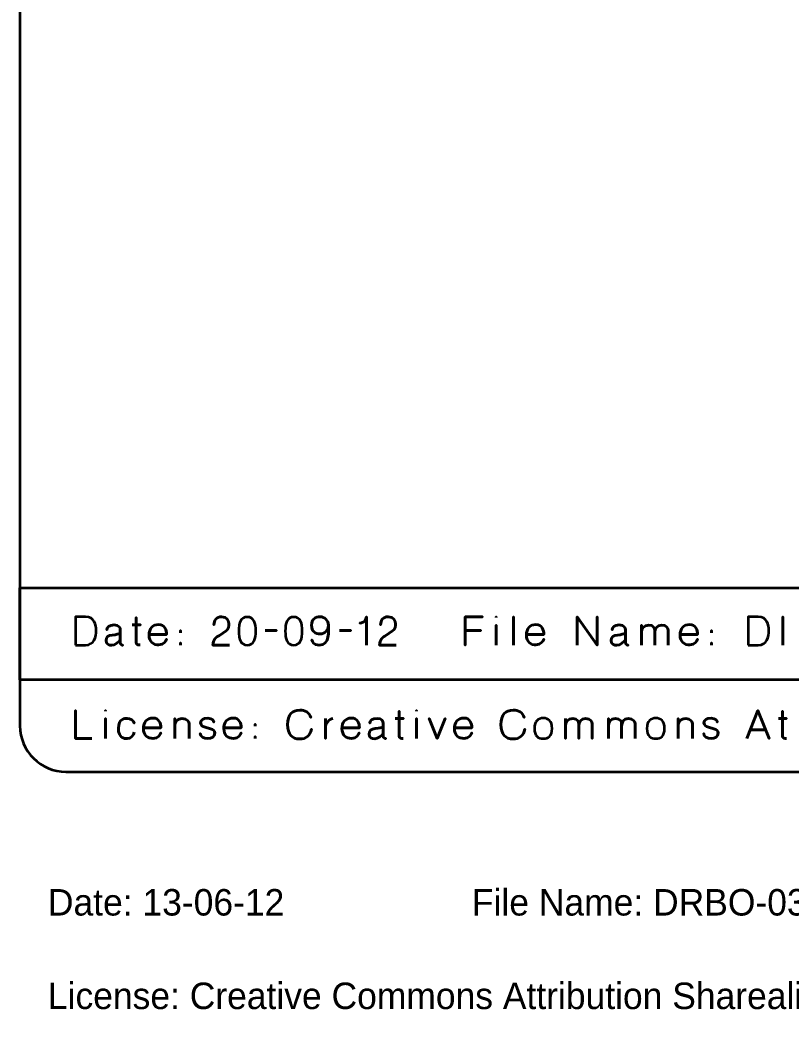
# Model space of a CAD drawing. Header units: inches. Extents: x 15 to 785, y -665 to -15.
# Drawn here: x 15 to 266.3, y -664.9 to -340 of the extents above; entities that cross this region are included whole.
import ezdxf

# ---------------------------------------------------------------- set-up
doc = ezdxf.new("R2010")
doc.units = ezdxf.units.IN
doc.header["$MEASUREMENT"] = 0
doc.layers.add('Layer 1', color=7, linetype='Continuous')

# ---------------------------------------------------------------- blocks, each defined once
blk = doc.blocks.new('block 2')
at = {"layer": 'Layer 1', "color": 179, "lineweight": 35, "true_color": 0x231f20}
blk.add_lwpolyline([(785, -555), (15, -555), (15, -525), (785, -525), (785, -555)], dxfattribs=at)
blk.add_open_spline([(785, -570), (785, -578.28), (778.28, -585), (770, -585), (770, -585), (30, -585), (30, -585), (21.72, -585), (15, -578.28), (15, -570), (15, -570), (15, -30), (15, -30), (15, -21.72), (21.72, -15), (30, -15), (30, -15), (770, -15), (770, -15), (778.28, -15), (785, -21.72), (785, -30), (785, -30), (785, -570), (785, -570)], degree=3, knots=[0, 0, 0, 0, 1, 1, 1, 2, 2, 2, 3, 3, 3, 4, 4, 4, 5, 5, 5, 6, 6, 6, 7, 7, 7, 8, 8, 8, 8], dxfattribs=at)
blk = doc.blocks.new('block 51')
at = {"layer": 'Layer 1', "color": 30, "lineweight": 35, "true_color": 0xf58726}
for points, knots in [([(33.07, -543.71), (33.07, -543.71), (33.07, -534.55), (33.07, -534.55), (33.07, -534.55), (36.37, -534.55), (36.37, -534.55), (39.4, -534.55), (39.76, -537.09), (39.84, -538.99), (39.92, -540.9), (39.27, -543.71), (36.37, -543.71), (36.37, -543.71), (33.07, -543.71), (33.07, -543.71)], [0, 0, 0, 0, 1, 1, 1, 2, 2, 2, 3, 3, 3, 4, 4, 4, 5, 5, 5, 5]), ([(33.07, -543.71), (33.07, -543.71), (33.07, -534.55), (33.07, -534.55), (33.07, -534.55), (36.37, -534.55), (36.37, -534.55), (39.4, -534.55), (39.76, -537.09), (39.84, -538.99), (39.92, -540.9), (39.27, -543.71), (36.37, -543.71), (36.37, -543.71), (33.07, -543.71), (33.07, -543.71)], [0, 0, 0, 0, 1, 1, 1, 2, 2, 2, 3, 3, 3, 4, 4, 4, 5, 5, 5, 5]), ([(54.22, -543.64), (53.59, -543.68), (52.92, -543.71), (52.92, -542.85), (52.92, -541.99), (52.92, -534.73), (52.92, -534.73), (52.92, -534.73), (52.92, -541.99), (52.92, -542.85), (52.92, -543.71), (53.59, -543.68), (54.22, -543.64)], [0, 0, 0, 0, 1, 1, 1, 2, 2, 2, 3, 3, 3, 4, 4, 4, 4]), ([(83.32, -543.71), (83.32, -543.71), (77.88, -543.71), (77.88, -543.71), (77.93, -541.85), (78.92, -541.25), (80, -540.54), (80, -540.54), (82.17, -539.1), (82.17, -539.1), (83.07, -538.47), (83.06, -537.58), (83.06, -536.73), (83.06, -535.87), (82.52, -534.47), (80.72, -534.47), (78.91, -534.47), (78.23, -535.82), (78.23, -537.09), (78.23, -535.82), (78.91, -534.47), (80.72, -534.47), (82.52, -534.47), (83.06, -535.87), (83.06, -536.73), (83.06, -537.58), (83.07, -538.47), (82.17, -539.1), (82.17, -539.1), (80, -540.54), (80, -540.54), (78.92, -541.25), (77.93, -541.85), (77.88, -543.71), (77.88, -543.71), (83.32, -543.71), (83.32, -543.71)], [0, 0, 0, 0, 1, 1, 1, 2, 2, 2, 3, 3, 3, 4, 4, 4, 5, 5, 5, 6, 6, 6, 7, 7, 7, 8, 8, 8, 9, 9, 9, 10, 10, 10, 11, 11, 11, 12, 12, 12, 12]), ([(86.32, -539.13), (86.32, -536.62), (86.86, -534.56), (89.09, -534.56), (91.33, -534.56), (91.86, -536.62), (91.86, -539.13), (91.86, -541.66), (91.33, -543.71), (89.09, -543.71), (86.86, -543.71), (86.32, -541.66), (86.32, -539.13)], [0, 0, 0, 0, 1, 1, 1, 2, 2, 2, 3, 3, 3, 4, 4, 4, 4]), ([(86.32, -539.13), (86.32, -536.62), (86.86, -534.56), (89.09, -534.56), (91.33, -534.56), (91.86, -536.62), (91.86, -539.13), (91.86, -541.66), (91.33, -543.71), (89.09, -543.71), (86.86, -543.71), (86.32, -541.66), (86.32, -539.13)], [0, 0, 0, 0, 1, 1, 1, 2, 2, 2, 3, 3, 3, 4, 4, 4, 4]), ([(101.47, -539.13), (101.47, -536.62), (102.01, -534.56), (104.24, -534.56), (106.48, -534.56), (107.01, -536.62), (107.01, -539.13), (107.01, -541.66), (106.48, -543.71), (104.24, -543.71), (102.01, -543.71), (101.47, -541.66), (101.47, -539.13)], [0, 0, 0, 0, 1, 1, 1, 2, 2, 2, 3, 3, 3, 4, 4, 4, 4]), ([(101.47, -539.13), (101.47, -536.62), (102.01, -534.56), (104.24, -534.56), (106.48, -534.56), (107.01, -536.62), (107.01, -539.13), (107.01, -541.66), (106.48, -543.71), (104.24, -543.71), (102.01, -543.71), (101.47, -541.66), (101.47, -539.13)], [0, 0, 0, 0, 1, 1, 1, 2, 2, 2, 3, 3, 3, 4, 4, 4, 4]), ([(115.52, -537.27), (115.52, -538.93), (114.35, -540.04), (112.81, -540.04), (111.28, -540.04), (110.02, -539.32), (110.02, -537.27), (110.02, -535.22), (111.28, -534.5), (112.81, -534.5), (114.35, -534.5), (115.47, -535.62), (115.52, -537.27), (115.58, -538.93), (116.12, -543.71), (112.55, -543.71), (110.62, -543.71), (110.24, -542.64), (110.16, -542.02), (110.24, -542.64), (110.62, -543.71), (112.55, -543.71), (116.12, -543.71), (115.58, -538.93), (115.52, -537.27), (115.47, -535.62), (114.35, -534.5), (112.81, -534.5), (111.28, -534.5), (110.02, -535.22), (110.02, -537.27), (110.02, -539.32), (111.28, -540.04), (112.81, -540.04), (114.35, -540.04), (115.52, -538.93), (115.52, -537.27)], [0, 0, 0, 0, 1, 1, 1, 2, 2, 2, 3, 3, 3, 4, 4, 4, 5, 5, 5, 6, 6, 6, 7, 7, 7, 8, 8, 8, 9, 9, 9, 10, 10, 10, 11, 11, 11, 12, 12, 12, 12]), ([(127.91, -543.71), (127.91, -543.71), (127.91, -534.55), (127.91, -534.55), (127.91, -536.11), (126.4, -536.48), (125.76, -536.53), (126.4, -536.48), (127.91, -536.11), (127.91, -534.55), (127.91, -534.55), (127.91, -543.71), (127.91, -543.71)], [0, 0, 0, 0, 1, 1, 1, 2, 2, 2, 3, 3, 3, 4, 4, 4, 4]), ([(137.63, -543.71), (137.63, -543.71), (132.18, -543.71), (132.18, -543.71), (132.23, -541.85), (133.22, -541.25), (134.3, -540.54), (134.3, -540.54), (136.47, -539.1), (136.47, -539.1), (137.38, -538.47), (137.36, -537.58), (137.36, -536.73), (137.36, -535.87), (136.83, -534.47), (135.03, -534.47), (133.21, -534.47), (132.54, -535.82), (132.54, -537.09), (132.54, -535.82), (133.21, -534.47), (135.03, -534.47), (136.83, -534.47), (137.36, -535.87), (137.36, -536.73), (137.36, -537.58), (137.38, -538.47), (136.47, -539.1), (136.47, -539.1), (134.3, -540.54), (134.3, -540.54), (133.22, -541.25), (132.23, -541.85), (132.18, -543.71), (132.18, -543.71), (137.63, -543.71), (137.63, -543.71)], [0, 0, 0, 0, 1, 1, 1, 2, 2, 2, 3, 3, 3, 4, 4, 4, 5, 5, 5, 6, 6, 6, 7, 7, 7, 8, 8, 8, 9, 9, 9, 10, 10, 10, 11, 11, 11, 12, 12, 12, 12]), ([(160.07, -534.55), (160.07, -534.55), (165.75, -534.55), (165.75, -534.55), (165.75, -534.55), (160.07, -534.55), (160.07, -534.55), (160.07, -534.55), (160.07, -543.71), (160.07, -543.71), (160.07, -543.71), (160.07, -534.55), (160.07, -534.55)], [0, 0, 0, 0, 1, 1, 1, 2, 2, 2, 3, 3, 3, 4, 4, 4, 4]), ([(170.22, -534.77), (170.22, -534.77), (170.22, -534.54), (170.22, -534.54), (170.22, -534.54), (170.22, -534.77), (170.22, -534.77)], [0, 0, 0, 0, 1, 1, 1, 2, 2, 2, 2]), ([(175.82, -543.71), (175.82, -543.71), (175.82, -534.55), (175.82, -534.55), (175.82, -534.55), (175.82, -543.71), (175.82, -543.71)], [0, 0, 0, 0, 1, 1, 1, 2, 2, 2, 2]), ([(196.6, -543.71), (196.6, -543.71), (196.6, -534.55), (196.6, -534.55), (196.6, -534.55), (203.12, -543.71), (203.12, -543.71), (203.12, -543.71), (203.12, -534.55), (203.12, -534.55), (203.12, -534.55), (203.12, -543.71), (203.12, -543.71), (203.12, -543.71), (196.6, -534.55), (196.6, -534.55), (196.6, -534.55), (196.6, -543.71), (196.6, -543.71)], [0, 0, 0, 0, 1, 1, 1, 2, 2, 2, 3, 3, 3, 4, 4, 4, 5, 5, 5, 6, 6, 6, 6]), ([(252.31, -543.71), (252.31, -543.71), (252.31, -534.55), (252.31, -534.55), (252.31, -534.55), (255.61, -534.55), (255.61, -534.55), (258.63, -534.55), (259, -537.09), (259.08, -538.99), (259.16, -540.9), (258.51, -543.71), (255.61, -543.71), (255.61, -543.71), (252.31, -543.71), (252.31, -543.71)], [0, 0, 0, 0, 1, 1, 1, 2, 2, 2, 3, 3, 3, 4, 4, 4, 5, 5, 5, 5]), ([(252.31, -543.71), (252.31, -543.71), (252.31, -534.55), (252.31, -534.55), (252.31, -534.55), (255.61, -534.55), (255.61, -534.55), (258.63, -534.55), (259, -537.09), (259.08, -538.99), (259.16, -540.9), (258.51, -543.71), (255.61, -543.71), (255.61, -543.71), (252.31, -543.71), (252.31, -543.71)], [0, 0, 0, 0, 1, 1, 1, 2, 2, 2, 3, 3, 3, 4, 4, 4, 5, 5, 5, 5]), ([(263.66, -543.71), (263.66, -543.71), (263.66, -534.55), (263.66, -534.55), (263.66, -534.55), (263.66, -543.71), (263.66, -543.71)], [0, 0, 0, 0, 1, 1, 1, 2, 2, 2, 2]), ([(47.68, -542.88), (47.68, -542.88), (47.68, -538.7), (47.68, -538.7), (47.68, -538.17), (47.41, -537.15), (45.7, -537.15), (43.98, -537.15), (43.35, -537.93), (43.35, -538.73), (43.35, -537.93), (43.98, -537.15), (45.7, -537.15), (47.41, -537.15), (47.68, -538.17), (47.68, -538.7), (47.68, -538.7), (47.68, -542.88), (47.68, -542.88), (47.68, -543.64), (48.58, -543.71), (48.58, -543.71), (48.58, -543.71), (47.68, -543.64), (47.68, -542.88)], [0, 0, 0, 0, 1, 1, 1, 2, 2, 2, 3, 3, 3, 4, 4, 4, 5, 5, 5, 6, 6, 6, 7, 7, 7, 8, 8, 8, 8]), ([(51.59, -537.13), (51.59, -537.13), (54.24, -537.13), (54.24, -537.13), (54.24, -537.13), (51.59, -537.13), (51.59, -537.13)], [0, 0, 0, 0, 1, 1, 1, 2, 2, 2, 2]), ([(57.11, -540.23), (57.11, -540.23), (62.79, -540.23), (62.79, -540.23), (62.79, -538.82), (62.23, -537.01), (60.21, -537.01), (58.2, -537.01), (57.1, -538.38), (57.1, -540.48), (57.1, -542.59), (58.52, -543.71), (60.21, -543.65), (61.91, -543.6), (62.65, -542.28), (62.74, -541.81), (62.65, -542.28), (61.91, -543.6), (60.21, -543.65), (58.52, -543.71), (57.1, -542.59), (57.1, -540.48), (57.1, -538.38), (58.2, -537.01), (60.21, -537.01), (62.23, -537.01), (62.79, -538.82), (62.79, -540.23), (62.79, -540.23), (57.11, -540.23), (57.11, -540.23)], [0, 0, 0, 0, 1, 1, 1, 2, 2, 2, 3, 3, 3, 4, 4, 4, 5, 5, 5, 6, 6, 6, 7, 7, 7, 8, 8, 8, 9, 9, 9, 10, 10, 10, 10]), ([(67.3, -539.69), (67.3, -539.69), (67.3, -538.99), (67.3, -538.99), (67.3, -538.99), (67.3, -539.69), (67.3, -539.69)], [0, 0, 0, 0, 1, 1, 1, 2, 2, 2, 2]), ([(94.87, -538.92), (94.87, -538.92), (98.56, -538.92), (98.56, -538.92), (98.56, -538.92), (94.87, -538.92), (94.87, -538.92)], [0, 0, 0, 0, 1, 1, 1, 2, 2, 2, 2]), ([(119.15, -538.92), (119.15, -538.92), (122.85, -538.92), (122.85, -538.92), (122.85, -538.92), (119.15, -538.92), (119.15, -538.92)], [0, 0, 0, 0, 1, 1, 1, 2, 2, 2, 2]), ([(160.07, -538.99), (160.07, -538.99), (165.23, -538.99), (165.23, -538.99), (165.23, -538.99), (160.07, -538.99), (160.07, -538.99)], [0, 0, 0, 0, 1, 1, 1, 2, 2, 2, 2]), ([(170.22, -543.69), (170.22, -543.69), (170.22, -537.18), (170.22, -537.18), (170.22, -537.18), (170.22, -543.72), (170.22, -543.69)], [0, 0, 0, 0, 1, 1, 1, 2, 2, 2, 2]), ([(180.06, -540.23), (180.06, -540.23), (185.74, -540.23), (185.74, -540.23), (185.74, -538.82), (185.18, -537.01), (183.16, -537.01), (181.15, -537.01), (180.05, -538.38), (180.05, -540.48), (180.05, -542.59), (181.47, -543.71), (183.16, -543.65), (184.86, -543.6), (185.6, -542.28), (185.69, -541.81), (185.6, -542.28), (184.86, -543.6), (183.16, -543.65), (181.47, -543.71), (180.05, -542.59), (180.05, -540.48), (180.05, -538.38), (181.15, -537.01), (183.16, -537.01), (185.18, -537.01), (185.74, -538.82), (185.74, -540.23), (185.74, -540.23), (180.06, -540.23), (180.06, -540.23)], [0, 0, 0, 0, 1, 1, 1, 2, 2, 2, 3, 3, 3, 4, 4, 4, 5, 5, 5, 6, 6, 6, 7, 7, 7, 8, 8, 8, 9, 9, 9, 10, 10, 10, 10]), ([(212.31, -542.88), (212.31, -542.88), (212.31, -538.7), (212.31, -538.7), (212.31, -538.17), (212.04, -537.15), (210.32, -537.15), (208.61, -537.15), (207.98, -537.93), (207.98, -538.73), (207.98, -537.93), (208.61, -537.15), (210.32, -537.15), (212.04, -537.15), (212.31, -538.17), (212.31, -538.7), (212.31, -538.7), (212.31, -542.88), (212.31, -542.88), (212.31, -543.64), (213.21, -543.71), (213.21, -543.71), (213.21, -543.71), (212.31, -543.64), (212.31, -542.88)], [0, 0, 0, 0, 1, 1, 1, 2, 2, 2, 3, 3, 3, 4, 4, 4, 5, 5, 5, 6, 6, 6, 7, 7, 7, 8, 8, 8, 8]), ([(221.92, -543.71), (221.92, -543.71), (221.92, -539.46), (221.92, -538.88), (221.92, -538.3), (221.54, -537.2), (219.93, -537.19), (218.31, -537.18), (217.59, -538.44), (217.59, -539.6), (217.59, -538.44), (218.31, -537.18), (219.93, -537.19), (221.54, -537.2), (221.92, -538.3), (221.92, -538.88), (221.92, -539.46), (221.92, -543.71), (221.92, -543.71)], [0, 0, 0, 0, 1, 1, 1, 2, 2, 2, 3, 3, 3, 4, 4, 4, 5, 5, 5, 6, 6, 6, 6]), ([(217.59, -543.71), (217.59, -543.71), (217.59, -537.19), (217.59, -537.19), (217.59, -537.19), (217.59, -543.71), (217.59, -543.71)], [0, 0, 0, 0, 1, 1, 1, 2, 2, 2, 2]), ([(226.29, -543.71), (226.29, -543.71), (226.29, -539.46), (226.29, -538.88), (226.29, -538.3), (225.73, -537.2), (224.12, -537.19), (222.5, -537.18), (221.92, -538.44), (221.92, -539.6), (221.92, -538.44), (222.5, -537.18), (224.12, -537.19), (225.73, -537.2), (226.29, -538.3), (226.29, -538.88), (226.29, -539.46), (226.29, -543.71), (226.29, -543.71)], [0, 0, 0, 0, 1, 1, 1, 2, 2, 2, 3, 3, 3, 4, 4, 4, 5, 5, 5, 6, 6, 6, 6]), ([(230.18, -540.23), (230.18, -540.23), (235.85, -540.23), (235.85, -540.23), (235.85, -538.82), (235.29, -537.01), (233.27, -537.01), (231.27, -537.01), (230.16, -538.38), (230.16, -540.48), (230.16, -542.59), (231.58, -543.71), (233.27, -543.65), (234.98, -543.6), (235.71, -542.28), (235.8, -541.81), (235.71, -542.28), (234.98, -543.6), (233.27, -543.65), (231.58, -543.71), (230.16, -542.59), (230.16, -540.48), (230.16, -538.38), (231.27, -537.01), (233.27, -537.01), (235.29, -537.01), (235.85, -538.82), (235.85, -540.23), (235.85, -540.23), (230.18, -540.23), (230.18, -540.23)], [0, 0, 0, 0, 1, 1, 1, 2, 2, 2, 3, 3, 3, 4, 4, 4, 5, 5, 5, 6, 6, 6, 7, 7, 7, 8, 8, 8, 9, 9, 9, 10, 10, 10, 10]), ([(240.36, -539.69), (240.36, -539.69), (240.36, -538.99), (240.36, -538.99), (240.36, -538.99), (240.36, -539.69), (240.36, -539.69)], [0, 0, 0, 0, 1, 1, 1, 2, 2, 2, 2]), ([(44.95, -543.78), (43.89, -543.74), (43.05, -543.41), (43.05, -542.24), (43.05, -541.06), (43.77, -540.57), (45.11, -540.44), (46.44, -540.31), (47.04, -540.11), (47.68, -539.93), (47.04, -540.11), (46.44, -540.31), (45.11, -540.44), (43.77, -540.57), (43.05, -541.06), (43.05, -542.24), (43.05, -543.41), (43.89, -543.74), (44.95, -543.78), (45.99, -543.82), (47.3, -542.59), (47.68, -542.04), (47.3, -542.59), (45.99, -543.82), (44.95, -543.78)], [0, 0, 0, 0, 1, 1, 1, 2, 2, 2, 3, 3, 3, 4, 4, 4, 5, 5, 5, 6, 6, 6, 7, 7, 7, 8, 8, 8, 8]), ([(209.58, -543.78), (208.52, -543.74), (207.68, -543.41), (207.68, -542.24), (207.68, -541.06), (208.39, -540.57), (209.74, -540.44), (211.07, -540.31), (211.67, -540.11), (212.31, -539.93), (211.67, -540.11), (211.07, -540.31), (209.74, -540.44), (208.39, -540.57), (207.68, -541.06), (207.68, -542.24), (207.68, -543.41), (208.52, -543.74), (209.58, -543.78), (210.62, -543.82), (211.92, -542.59), (212.31, -542.04), (211.92, -542.59), (210.62, -543.82), (209.58, -543.78)], [0, 0, 0, 0, 1, 1, 1, 2, 2, 2, 3, 3, 3, 4, 4, 4, 5, 5, 5, 6, 6, 6, 7, 7, 7, 8, 8, 8, 8]), ([(67.3, -543.71), (67.3, -543.71), (67.3, -543.01), (67.3, -543.01), (67.3, -543.01), (67.3, -543.71), (67.3, -543.71)], [0, 0, 0, 0, 1, 1, 1, 2, 2, 2, 2]), ([(240.36, -543.71), (240.36, -543.71), (240.36, -543.01), (240.36, -543.01), (240.36, -543.01), (240.36, -543.71), (240.36, -543.71)], [0, 0, 0, 0, 1, 1, 1, 2, 2, 2, 2]), ([(38.42, -574.19), (38.42, -574.19), (33.07, -574.19), (33.07, -574.19), (33.07, -574.19), (33.07, -565.03), (33.07, -565.03), (33.07, -565.03), (33.07, -574.19), (33.07, -574.19), (33.07, -574.19), (38.42, -574.19), (38.42, -574.19)], [0, 0, 0, 0, 1, 1, 1, 2, 2, 2, 3, 3, 3, 4, 4, 4, 4]), ([(42.86, -565.25), (42.86, -565.25), (42.86, -565.02), (42.86, -565.02), (42.86, -565.02), (42.86, -565.25), (42.86, -565.25)], [0, 0, 0, 0, 1, 1, 1, 2, 2, 2, 2]), ([(106.18, -574.29), (103.66, -574.29), (102.22, -572.85), (102.22, -569.6), (102.22, -566.36), (103.66, -564.92), (106.18, -564.92), (107.99, -564.92), (109.23, -565.66), (109.79, -567.29), (109.23, -565.66), (107.99, -564.92), (106.18, -564.92), (103.66, -564.92), (102.22, -566.36), (102.22, -569.6), (102.22, -572.85), (103.66, -574.29), (106.18, -574.29), (108.27, -574.29), (109.59, -573.3), (109.99, -571.11), (109.59, -573.3), (108.27, -574.29), (106.18, -574.29)], [0, 0, 0, 0, 1, 1, 1, 2, 2, 2, 3, 3, 3, 4, 4, 4, 5, 5, 5, 6, 6, 6, 7, 7, 7, 8, 8, 8, 8]), ([(139.93, -574.12), (139.31, -574.16), (138.63, -574.19), (138.63, -573.33), (138.63, -572.47), (138.63, -565.21), (138.63, -565.21), (138.63, -565.21), (138.63, -572.47), (138.63, -573.33), (138.63, -574.19), (139.31, -574.16), (139.93, -574.12)], [0, 0, 0, 0, 1, 1, 1, 2, 2, 2, 3, 3, 3, 4, 4, 4, 4]), ([(144.2, -565.25), (144.2, -565.25), (144.2, -565.02), (144.2, -565.02), (144.2, -565.02), (144.2, -565.25), (144.2, -565.25)], [0, 0, 0, 0, 1, 1, 1, 2, 2, 2, 2]), ([(175.73, -574.29), (173.2, -574.29), (171.77, -572.85), (171.77, -569.6), (171.77, -566.36), (173.2, -564.92), (175.73, -564.92), (177.53, -564.92), (178.78, -565.66), (179.33, -567.29), (178.78, -565.66), (177.53, -564.92), (175.73, -564.92), (173.2, -564.92), (171.77, -566.36), (171.77, -569.6), (171.77, -572.85), (173.2, -574.29), (175.73, -574.29), (177.81, -574.29), (179.13, -573.3), (179.54, -571.11), (179.13, -573.3), (177.81, -574.29), (175.73, -574.29)], [0, 0, 0, 0, 1, 1, 1, 2, 2, 2, 3, 3, 3, 4, 4, 4, 5, 5, 5, 6, 6, 6, 7, 7, 7, 8, 8, 8, 8]), ([(251.85, -574.19), (251.85, -574.19), (255.48, -565.03), (255.48, -565.03), (255.48, -565.03), (259.13, -574.19), (259.13, -574.19), (259.13, -574.19), (255.48, -565.03), (255.48, -565.03), (255.48, -565.03), (251.85, -574.19), (251.85, -574.19)], [0, 0, 0, 0, 1, 1, 1, 2, 2, 2, 3, 3, 3, 4, 4, 4, 4]), ([(264.86, -574.12), (264.23, -574.16), (263.56, -574.19), (263.56, -573.33), (263.56, -572.47), (263.56, -565.21), (263.56, -565.21), (263.56, -565.21), (263.56, -572.47), (263.56, -573.33), (263.56, -574.19), (264.23, -574.16), (264.86, -574.12)], [0, 0, 0, 0, 1, 1, 1, 2, 2, 2, 3, 3, 3, 4, 4, 4, 4]), ([(42.86, -574.17), (42.86, -574.17), (42.86, -567.66), (42.86, -567.66), (42.86, -567.66), (42.86, -574.2), (42.86, -574.17)], [0, 0, 0, 0, 1, 1, 1, 2, 2, 2, 2]), ([(52.26, -572.12), (52.22, -573.18), (51.08, -574.19), (50, -574.19), (48.93, -574.19), (47.09, -574.01), (47.09, -570.82), (47.09, -567.65), (49.15, -567.61), (50.05, -567.61), (50.95, -567.61), (52.15, -568.31), (52.22, -569.19), (52.15, -568.31), (50.95, -567.61), (50.05, -567.61), (49.15, -567.61), (47.09, -567.65), (47.09, -570.82), (47.09, -574.01), (48.93, -574.19), (50, -574.19), (51.08, -574.19), (52.22, -573.18), (52.26, -572.12)], [0, 0, 0, 0, 1, 1, 1, 2, 2, 2, 3, 3, 3, 4, 4, 4, 5, 5, 5, 6, 6, 6, 7, 7, 7, 8, 8, 8, 8]), ([(55.26, -570.71), (55.26, -570.71), (60.93, -570.71), (60.93, -570.71), (60.93, -569.3), (60.38, -567.49), (58.36, -567.49), (56.35, -567.49), (55.25, -568.86), (55.25, -570.96), (55.25, -573.07), (56.67, -574.19), (58.36, -574.13), (60.06, -574.08), (60.79, -572.76), (60.88, -572.29), (60.79, -572.76), (60.06, -574.08), (58.36, -574.13), (56.67, -574.19), (55.25, -573.07), (55.25, -570.96), (55.25, -568.86), (56.35, -567.49), (58.36, -567.49), (60.38, -567.49), (60.93, -569.3), (60.93, -570.71), (60.93, -570.71), (55.26, -570.71), (55.26, -570.71)], [0, 0, 0, 0, 1, 1, 1, 2, 2, 2, 3, 3, 3, 4, 4, 4, 5, 5, 5, 6, 6, 6, 7, 7, 7, 8, 8, 8, 9, 9, 9, 10, 10, 10, 10]), ([(70.12, -574.19), (70.12, -574.19), (70.12, -569.94), (70.12, -569.36), (70.12, -568.78), (69.53, -567.68), (67.92, -567.67), (66.29, -567.66), (65.44, -568.92), (65.44, -570.08), (65.44, -568.92), (66.29, -567.66), (67.92, -567.67), (69.53, -567.68), (70.12, -568.78), (70.12, -569.36), (70.12, -569.94), (70.12, -574.19), (70.12, -574.19)], [0, 0, 0, 0, 1, 1, 1, 2, 2, 2, 3, 3, 3, 4, 4, 4, 5, 5, 5, 6, 6, 6, 6]), ([(65.44, -574.19), (65.44, -574.19), (65.44, -567.67), (65.44, -567.67), (65.44, -567.67), (65.44, -574.19), (65.44, -574.19)], [0, 0, 0, 0, 1, 1, 1, 2, 2, 2, 2]), ([(76.21, -567.57), (74.61, -567.53), (73.88, -568.04), (73.88, -569.02), (73.88, -570.01), (74.7, -570.31), (75.01, -570.4), (75.01, -570.4), (77.41, -571.11), (77.41, -571.11), (77.72, -571.19), (78.49, -571.53), (78.49, -572.47), (78.49, -573.41), (77.48, -574.19), (76.21, -574.19), (74.94, -574.19), (73.79, -573.51), (73.79, -572.52), (73.79, -573.51), (74.94, -574.19), (76.21, -574.19), (77.48, -574.19), (78.49, -573.41), (78.49, -572.47), (78.49, -571.53), (77.72, -571.19), (77.41, -571.11), (77.41, -571.11), (75.01, -570.4), (75.01, -570.4), (74.7, -570.31), (73.88, -570.01), (73.88, -569.02), (73.88, -568.04), (74.61, -567.53), (76.21, -567.57), (77.81, -567.63), (78.23, -568.52), (78.21, -568.84), (78.23, -568.52), (77.81, -567.63), (76.21, -567.57)], [0, 0, 0, 0, 1, 1, 1, 2, 2, 2, 3, 3, 3, 4, 4, 4, 5, 5, 5, 6, 6, 6, 7, 7, 7, 8, 8, 8, 9, 9, 9, 10, 10, 10, 11, 11, 11, 12, 12, 12, 13, 13, 13, 14, 14, 14, 14]), ([(81.46, -570.71), (81.46, -570.71), (87.13, -570.71), (87.13, -570.71), (87.13, -569.3), (86.58, -567.49), (84.56, -567.49), (82.55, -567.49), (81.45, -568.86), (81.45, -570.96), (81.45, -573.07), (82.87, -574.19), (84.56, -574.13), (86.26, -574.08), (86.99, -572.76), (87.08, -572.29), (86.99, -572.76), (86.26, -574.08), (84.56, -574.13), (82.87, -574.19), (81.45, -573.07), (81.45, -570.96), (81.45, -568.86), (82.55, -567.49), (84.56, -567.49), (86.58, -567.49), (87.13, -569.3), (87.13, -570.71), (87.13, -570.71), (81.46, -570.71), (81.46, -570.71)], [0, 0, 0, 0, 1, 1, 1, 2, 2, 2, 3, 3, 3, 4, 4, 4, 5, 5, 5, 6, 6, 6, 7, 7, 7, 8, 8, 8, 9, 9, 9, 10, 10, 10, 10]), ([(117.02, -567.67), (115.84, -567.66), (114.49, -569.4), (114.53, -570.86), (114.49, -569.4), (115.84, -567.66), (117.02, -567.67)], [0, 0, 0, 0, 1, 1, 1, 2, 2, 2, 2]), ([(114.53, -567.67), (114.53, -567.67), (114.53, -574.19), (114.53, -574.19), (114.53, -574.19), (114.53, -567.67), (114.53, -567.67)], [0, 0, 0, 0, 1, 1, 1, 2, 2, 2, 2]), ([(119.95, -570.71), (119.95, -570.71), (125.63, -570.71), (125.63, -570.71), (125.63, -569.3), (125.07, -567.49), (123.05, -567.49), (121.04, -567.49), (119.94, -568.86), (119.94, -570.96), (119.94, -573.07), (121.36, -574.19), (123.05, -574.13), (124.75, -574.08), (125.49, -572.76), (125.58, -572.29), (125.49, -572.76), (124.75, -574.08), (123.05, -574.13), (121.36, -574.19), (119.94, -573.07), (119.94, -570.96), (119.94, -568.86), (121.04, -567.49), (123.05, -567.49), (125.07, -567.49), (125.63, -569.3), (125.63, -570.71), (125.63, -570.71), (119.95, -570.71), (119.95, -570.71)], [0, 0, 0, 0, 1, 1, 1, 2, 2, 2, 3, 3, 3, 4, 4, 4, 5, 5, 5, 6, 6, 6, 7, 7, 7, 8, 8, 8, 9, 9, 9, 10, 10, 10, 10]), ([(133.39, -573.36), (133.39, -573.36), (133.39, -569.18), (133.39, -569.18), (133.39, -568.65), (133.12, -567.63), (131.41, -567.63), (129.69, -567.63), (129.06, -568.41), (129.06, -569.21), (129.06, -568.41), (129.69, -567.63), (131.41, -567.63), (133.12, -567.63), (133.39, -568.65), (133.39, -569.18), (133.39, -569.18), (133.39, -573.36), (133.39, -573.36), (133.39, -574.12), (134.29, -574.19), (134.29, -574.19), (134.29, -574.19), (133.39, -574.12), (133.39, -573.36)], [0, 0, 0, 0, 1, 1, 1, 2, 2, 2, 3, 3, 3, 4, 4, 4, 5, 5, 5, 6, 6, 6, 7, 7, 7, 8, 8, 8, 8]), ([(137.3, -567.61), (137.3, -567.61), (139.95, -567.61), (139.95, -567.61), (139.95, -567.61), (137.3, -567.61), (137.3, -567.61)], [0, 0, 0, 0, 1, 1, 1, 2, 2, 2, 2]), ([(144.2, -574.17), (144.2, -574.17), (144.2, -567.66), (144.2, -567.66), (144.2, -567.66), (144.2, -574.2), (144.2, -574.17)], [0, 0, 0, 0, 1, 1, 1, 2, 2, 2, 2]), ([(151, -574.19), (151, -574.19), (148.42, -567.67), (148.42, -567.67), (148.42, -567.67), (151, -574.19), (151, -574.19), (151, -574.19), (153.61, -567.67), (153.61, -567.67), (153.61, -567.67), (151, -574.19), (151, -574.19)], [0, 0, 0, 0, 1, 1, 1, 2, 2, 2, 3, 3, 3, 4, 4, 4, 4]), ([(156.6, -570.71), (156.6, -570.71), (162.28, -570.71), (162.28, -570.71), (162.28, -569.3), (161.72, -567.49), (159.7, -567.49), (157.7, -567.49), (156.59, -568.86), (156.59, -570.96), (156.59, -573.07), (158.01, -574.19), (159.7, -574.13), (161.4, -574.08), (162.14, -572.76), (162.23, -572.29), (162.14, -572.76), (161.4, -574.08), (159.7, -574.13), (158.01, -574.19), (156.59, -573.07), (156.59, -570.96), (156.59, -568.86), (157.7, -567.49), (159.7, -567.49), (161.72, -567.49), (162.28, -569.3), (162.28, -570.71), (162.28, -570.71), (156.6, -570.71), (156.6, -570.71)], [0, 0, 0, 0, 1, 1, 1, 2, 2, 2, 3, 3, 3, 4, 4, 4, 5, 5, 5, 6, 6, 6, 7, 7, 7, 8, 8, 8, 9, 9, 9, 10, 10, 10, 10]), ([(182.66, -570.86), (182.66, -568.29), (183.97, -567.54), (185.55, -567.54), (187.13, -567.54), (188.43, -568.29), (188.43, -570.86), (188.43, -573.44), (187.13, -574.19), (185.55, -574.19), (183.97, -574.19), (182.66, -573.44), (182.66, -570.86)], [0, 0, 0, 0, 1, 1, 1, 2, 2, 2, 3, 3, 3, 4, 4, 4, 4]), ([(182.66, -570.86), (182.66, -568.29), (183.97, -567.54), (185.55, -567.54), (187.13, -567.54), (188.43, -568.29), (188.43, -570.86), (188.43, -573.44), (187.13, -574.19), (185.55, -574.19), (183.97, -574.19), (182.66, -573.44), (182.66, -570.86)], [0, 0, 0, 0, 1, 1, 1, 2, 2, 2, 3, 3, 3, 4, 4, 4, 4]), ([(197.15, -569.36), (197.15, -568.78), (196.77, -567.68), (195.16, -567.67), (193.55, -567.66), (192.82, -568.92), (192.82, -570.08), (192.82, -568.92), (193.55, -567.66), (195.16, -567.67), (196.77, -567.68), (197.15, -568.78), (197.15, -569.36), (197.15, -569.94), (197.15, -574.19), (197.15, -574.19), (197.15, -574.19), (197.15, -569.94), (197.15, -569.36)], [0, 0, 0, 0, 1, 1, 1, 2, 2, 2, 3, 3, 3, 4, 4, 4, 5, 5, 5, 6, 6, 6, 6]), ([(192.82, -567.67), (192.82, -567.67), (192.82, -574.19), (192.82, -574.19), (192.82, -574.19), (192.82, -567.67), (192.82, -567.67)], [0, 0, 0, 0, 1, 1, 1, 2, 2, 2, 2]), ([(201.52, -569.36), (201.52, -568.78), (200.96, -567.68), (199.35, -567.67), (197.74, -567.66), (197.15, -568.92), (197.15, -570.08), (197.15, -568.92), (197.74, -567.66), (199.35, -567.67), (200.96, -567.68), (201.52, -568.78), (201.52, -569.36), (201.52, -569.94), (201.52, -574.19), (201.52, -574.19), (201.52, -574.19), (201.52, -569.94), (201.52, -569.36)], [0, 0, 0, 0, 1, 1, 1, 2, 2, 2, 3, 3, 3, 4, 4, 4, 5, 5, 5, 6, 6, 6, 6]), ([(211.1, -574.19), (211.1, -574.19), (211.1, -569.94), (211.1, -569.36), (211.1, -568.78), (210.72, -567.68), (209.1, -567.67), (207.49, -567.66), (206.77, -568.92), (206.77, -570.08), (206.77, -568.92), (207.49, -567.66), (209.1, -567.67), (210.72, -567.68), (211.1, -568.78), (211.1, -569.36), (211.1, -569.94), (211.1, -574.19), (211.1, -574.19)], [0, 0, 0, 0, 1, 1, 1, 2, 2, 2, 3, 3, 3, 4, 4, 4, 5, 5, 5, 6, 6, 6, 6]), ([(206.77, -574.19), (206.77, -574.19), (206.77, -567.67), (206.77, -567.67), (206.77, -567.67), (206.77, -574.19), (206.77, -574.19)], [0, 0, 0, 0, 1, 1, 1, 2, 2, 2, 2]), ([(215.47, -574.19), (215.47, -574.19), (215.47, -569.94), (215.47, -569.36), (215.47, -568.78), (214.91, -567.68), (213.29, -567.67), (211.68, -567.66), (211.1, -568.92), (211.1, -570.08), (211.1, -568.92), (211.68, -567.66), (213.29, -567.67), (214.91, -567.68), (215.47, -568.78), (215.47, -569.36), (215.47, -569.94), (215.47, -574.19), (215.47, -574.19)], [0, 0, 0, 0, 1, 1, 1, 2, 2, 2, 3, 3, 3, 4, 4, 4, 5, 5, 5, 6, 6, 6, 6]), ([(219.34, -570.86), (219.34, -568.29), (220.65, -567.54), (222.22, -567.54), (223.81, -567.54), (225.11, -568.29), (225.11, -570.86), (225.11, -573.44), (223.81, -574.19), (222.22, -574.19), (220.65, -574.19), (219.34, -573.44), (219.34, -570.86)], [0, 0, 0, 0, 1, 1, 1, 2, 2, 2, 3, 3, 3, 4, 4, 4, 4]), ([(219.34, -570.86), (219.34, -568.29), (220.65, -567.54), (222.22, -567.54), (223.81, -567.54), (225.11, -568.29), (225.11, -570.86), (225.11, -573.44), (223.81, -574.19), (222.22, -574.19), (220.65, -574.19), (219.34, -573.44), (219.34, -570.86)], [0, 0, 0, 0, 1, 1, 1, 2, 2, 2, 3, 3, 3, 4, 4, 4, 4]), ([(234.17, -574.19), (234.17, -574.19), (234.17, -569.94), (234.17, -569.36), (234.17, -568.78), (233.59, -567.68), (231.98, -567.67), (230.35, -567.66), (229.5, -568.92), (229.5, -570.08), (229.5, -568.92), (230.35, -567.66), (231.98, -567.67), (233.59, -567.68), (234.17, -568.78), (234.17, -569.36), (234.17, -569.94), (234.17, -574.19), (234.17, -574.19)], [0, 0, 0, 0, 1, 1, 1, 2, 2, 2, 3, 3, 3, 4, 4, 4, 5, 5, 5, 6, 6, 6, 6]), ([(229.5, -574.19), (229.5, -574.19), (229.5, -567.67), (229.5, -567.67), (229.5, -567.67), (229.5, -574.19), (229.5, -574.19)], [0, 0, 0, 0, 1, 1, 1, 2, 2, 2, 2]), ([(240.27, -567.57), (238.67, -567.53), (237.93, -568.04), (237.93, -569.02), (237.93, -570.01), (238.76, -570.31), (239.06, -570.4), (239.06, -570.4), (241.46, -571.11), (241.46, -571.11), (241.78, -571.19), (242.54, -571.53), (242.54, -572.47), (242.54, -573.41), (241.54, -574.19), (240.27, -574.19), (239, -574.19), (237.84, -573.51), (237.84, -572.52), (237.84, -573.51), (239, -574.19), (240.27, -574.19), (241.54, -574.19), (242.54, -573.41), (242.54, -572.47), (242.54, -571.53), (241.78, -571.19), (241.46, -571.11), (241.46, -571.11), (239.06, -570.4), (239.06, -570.4), (238.76, -570.31), (237.93, -570.01), (237.93, -569.02), (237.93, -568.04), (238.67, -567.53), (240.27, -567.57), (241.87, -567.63), (242.29, -568.52), (242.26, -568.84), (242.29, -568.52), (241.87, -567.63), (240.27, -567.57)], [0, 0, 0, 0, 1, 1, 1, 2, 2, 2, 3, 3, 3, 4, 4, 4, 5, 5, 5, 6, 6, 6, 7, 7, 7, 8, 8, 8, 9, 9, 9, 10, 10, 10, 11, 11, 11, 12, 12, 12, 13, 13, 13, 14, 14, 14, 14]), ([(262.23, -567.61), (262.23, -567.61), (264.88, -567.61), (264.88, -567.61), (264.88, -567.61), (262.23, -567.61), (262.23, -567.61)], [0, 0, 0, 0, 1, 1, 1, 2, 2, 2, 2]), ([(91.64, -570.17), (91.64, -570.17), (91.64, -569.47), (91.64, -569.47), (91.64, -569.47), (91.64, -570.17), (91.64, -570.17)], [0, 0, 0, 0, 1, 1, 1, 2, 2, 2, 2]), ([(130.66, -574.26), (129.6, -574.22), (128.77, -573.89), (128.77, -572.73), (128.77, -571.54), (129.48, -571.05), (130.82, -570.92), (132.16, -570.8), (132.75, -570.59), (133.39, -570.41), (132.75, -570.59), (132.16, -570.8), (130.82, -570.92), (129.48, -571.05), (128.77, -571.54), (128.77, -572.73), (128.77, -573.89), (129.6, -574.22), (130.66, -574.26), (131.7, -574.3), (133.01, -573.07), (133.39, -572.52), (133.01, -573.07), (131.7, -574.3), (130.66, -574.26)], [0, 0, 0, 0, 1, 1, 1, 2, 2, 2, 3, 3, 3, 4, 4, 4, 5, 5, 5, 6, 6, 6, 7, 7, 7, 8, 8, 8, 8]), ([(253, -571.3), (253, -571.3), (257.97, -571.3), (257.97, -571.3), (257.97, -571.3), (253, -571.3), (253, -571.3)], [0, 0, 0, 0, 1, 1, 1, 2, 2, 2, 2]), ([(91.64, -574.19), (91.64, -574.19), (91.64, -573.49), (91.64, -573.49), (91.64, -573.49), (91.64, -574.19), (91.64, -574.19)], [0, 0, 0, 0, 1, 1, 1, 2, 2, 2, 2])]:
    blk.add_open_spline(points, degree=3, knots=knots, dxfattribs=at)

msp = doc.modelspace()

# ---------------------------------------------------------------- block references
at = {"layer": 'Layer 1'}
for name in ['block 2', 'block 51']:
    msp.add_blockref(name, (0, 0), dxfattribs=at)

# ---------------------------------------------------------------- texts
at = {"layer": 'Layer 1', "color": 179, "true_color": 0x231f20, "char_height": 8.636, "attachment_point": 7}
for s, insert in [('\\fEng_HelvLine Normal|b0|i0|c0|p34;\\W1;Date: 13-06-12^I^IFile Name: DRBO-03^I^IVersion:^I^IContributor: Stuart Childs stuchilds\\fMyriad Pro|b0|i0|c0|p34;@\\fEng_HelvLine Normal|b0|i0|c0|p34;gmail.com^I^I', (24.12, -634.46)), ('\\fEng_HelvLine Normal|b0|i0|c0|p34;\\W1;License: Creative Commons Attribution Sharealike 3.0 Unported^I^I', (24.12, -664.94))]:
    msp.add_mtext(s, dxfattribs=dict(at, insert=insert))

doc.saveas('drawing.dxf')
